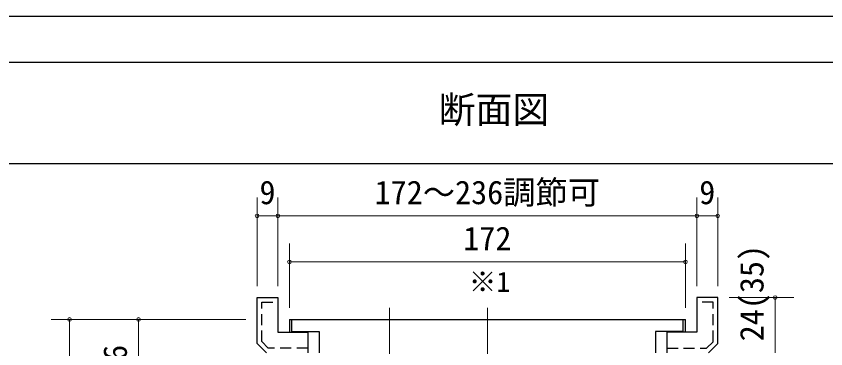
# Model space of a CAD drawing. Units: millimetres at full size; details may follow other scales. Extents: x -800 to 800, y -560 to 560.
# Drawn here: x -521.4 to -169.9, y 415.4 to 560 of the extents above; entities that cross this region are included whole.
import ezdxf
from ezdxf.enums import TextEntityAlignment as Align

# ---------------------------------------------------------------- set-up
doc = ezdxf.new("R2010")
doc.units = ezdxf.units.MM
doc.header["$LTSCALE"] = 4
doc.header["$PDMODE"] = 32
doc.header["$PDSIZE"] = 1.6
doc.linetypes.add('CHAIN1', pattern=[8, 5, -1, 1, -1])
doc.linetypes.add('DASHED1', pattern=[1.8, 1.2, -0.6])
doc.layers.add('0-0', color=7, linetype='Continuous', lineweight=25)
doc.layers.add('2-0', color=4, linetype='Continuous', lineweight=9)
doc.styles.add('ＭＳ ゴシック', font='')
doc.styles.get('ＭＳ ゴシック').set_extended_font_data('MS Gothic')

msp = doc.modelspace()

# ---------------------------------------------------------------- linework, layer by layer
at = {"layer": '0-0'}
for p, q in [((-780, 540), (152, 540)), ((-780, 496), (152, 496))]:
    msp.add_line(p, q, dxfattribs=at)
msp.add_lwpolyline([(-800, 560), (800, 560), (800, -560)], dxfattribs=at)
at = {"layer": '2-0'}
for p, q in [((-416.801, 481.203), (-416.801, 442.702)), ((-407.801, 481.203), (-407.801, 442.702)), ((-225.864, 481.203), (-225.864, 442.702)), ((-216.864, 481.203), (-216.864, 442.702)), ((-416.801, 473.203), (-407.801, 473.203)), ((-407.801, 473.203), (-225.864, 473.203)), ((-225.864, 473.203), (-216.864, 473.203)), ((-402.811, 461.203), (-402.811, 433.203)), ((-230.842, 461.203), (-230.842, 433.203)), ((-402.811, 453.203), (-230.842, 453.203)), ((-183.864, 437.685), (-211.864, 437.685)), ((-191.864, 413.685), (-191.864, 437.685)), ((-506.267, 428.203), (-468.267, 428.203)), ((-498.267, 23.797), (-498.267, 428.203)), ((-476.267, 428.203), (-438.267, 428.203)), ((-468.267, 392.202), (-468.267, 428.203)), ((-446.267, 428.203), (-421.701, 428.203))]:
    msp.add_line(p, q, dxfattribs=at)
at = {"layer": '2-0', "color": 7, "lineweight": 25}
for p, q in [((-416.801, 417.723), (-416.801, 437.723)), ((-225.851, 437.685), (-225.851, 422.71)), ((-402.811, 428.203), (-402.811, 422.723)), ((-402.811, 428.203), (-230.842, 428.203)), ((-401.815, 423.009), (-401.815, 428.203)), ((-231.837, 423.009), (-231.837, 428.203)), ((-230.842, 422.71), (-230.842, 428.203)), ((-407.801, 422.723), (-394.801, 422.723)), ((-394.801, 422.723), (-394.801, 413.723)), ((-243.822, 423.009), (-243.822, 422.71)), ((-231.837, 423.009), (-243.822, 423.009)), ((-243.822, 423.009), (-243.822, 413.725)), ((-225.864, 422.685), (-238.864, 422.685)), ((-238.864, 422.685), (-238.864, 413.723)), ((-412.801, 413.723), (-416.801, 417.723)), ((-220.826, 413.723), (-216.864, 417.685))]:
    msp.add_line(p, q, dxfattribs=at)
at = {"layer": '2-0', "color": 7, "linetype": 'DASHED1', "lineweight": 25}
for p, q in [((-414.801, 435.723), (-407.801, 435.723)), ((-414.801, 418.551), (-414.801, 435.723)), ((-411.973, 415.723), (-414.801, 418.551)), ((-394.801, 415.723), (-411.973, 415.723)), ((-238.864, 415.723), (-221.655, 415.723))]:
    msp.add_line(p, q, dxfattribs=at)
at = {"layer": '2-0', "linetype": 'CHAIN1'}
for p, q in [((-359.275, 433.203), (-359.275, 168.797)), ((-316.834, 433.203), (-316.834, 168.797))]:
    msp.add_line(p, q, dxfattribs=at)
at = {"layer": '2-0', "color": 7, "lineweight": 25}
for points in [[(-416.801, 437.723), (-407.801, 437.723), (-407.801, 422.71)], [(-216.864, 417.685), (-216.864, 437.685), (-225.864, 437.685)], [(-401.815, 423.009), (-389.827, 423.009), (-389.827, 413.725)]]:
    msp.add_lwpolyline(points, dxfattribs=at)
at = {"layer": '2-0', "color": 7, "linetype": 'DASHED1', "lineweight": 25}
msp.add_lwpolyline([(-221.655, 415.723), (-218.864, 418.514), (-218.864, 435.685), (-225.864, 435.685)], dxfattribs=at)
at = {"layer": '2-0'}
for p in [(-416.801, 473.203), (-407.801, 473.203), (-225.864, 473.203), (-216.864, 473.203), (-402.811, 453.203), (-230.842, 453.203), (-191.864, 437.685), (-498.267, 428.203), (-468.267, 428.203)]:
    msp.add_point(p, dxfattribs=at)

# ---------------------------------------------------------------- texts
at = {"layer": '0-0', "style": 'ＭＳ ゴシック'}
msp.add_text('断面図', height=11.73, dxfattribs=at).set_placement((-338, 510), align=Align.BOTTOM_LEFT)
at = {"layer": '2-0', "color": 7, "style": 'ＭＳ ゴシック'}
for s, height, p in [('172～236調節可', 10.26, (-365.833, 475.203)), ('9', 10.26, (-415.801, 475.203)), ('9', 10.26, (-224.864, 475.203)), ('172', 10.26, (-327.326, 455.203)), ('※1', 8.798, (-324.925, 437.54))]:
    msp.add_text(s, height=height, dxfattribs=at).set_placement(p, align=Align.BOTTOM_LEFT)
for s, p in [('24(35)', (-193.864, 418.685)), ('36', (-470.267, 403.203))]:
    msp.add_text(s, height=10.26, rotation=90, dxfattribs=at).set_placement(p, align=Align.BOTTOM_LEFT)

doc.saveas('drawing.dxf')
